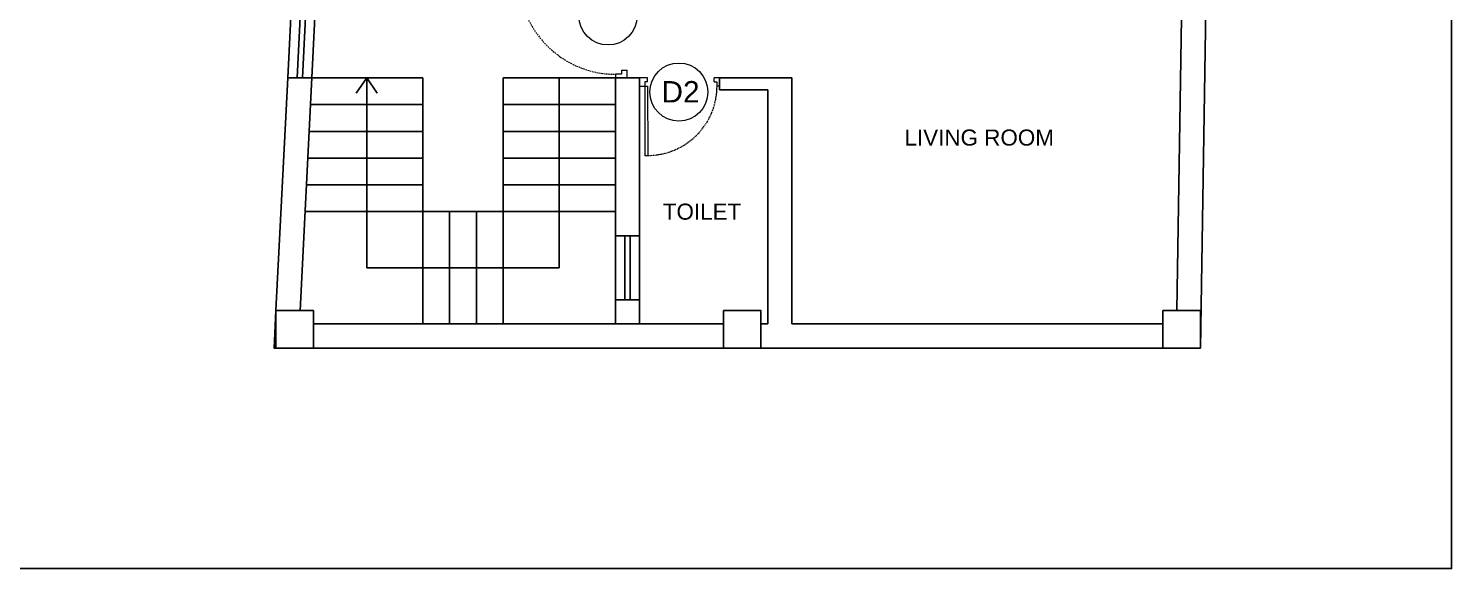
# Model space of a CAD drawing. Header units: inches. Extents: x -9985691 to 3643, y -3270716 to 4788.
# Drawn here: x -4985469 to -4984937, y -3264983 to -3264781 of the extents above; entities that cross this region are included whole.
import ezdxf

# ---------------------------------------------------------------- set-up
doc = ezdxf.new("R2010")
doc.units = ezdxf.units.IN
doc.header["$LTSCALE"] = 2
doc.header["$MEASUREMENT"] = 0
doc.linetypes.add('HIDDEN', pattern=[0.375, 0.25, -0.125])
doc.layers.get('0').update_dxf_attribs({"linetype": 'CONTINUOUS'})
for name, color, linetype, lineweight in [('Annotate-Lite.w', 177, 'CONTINUOUS', 9), ('Door-Window.w', 4, 'CONTINUOUS', 15), ('TEXT', 181, 'CONTINUOUS', 25)]:
    doc.layers.add(name, color=color, linetype=linetype, lineweight=lineweight)
doc.styles.add('arial.', font='arial.ttf')
doc.styles.add('gaurav', font='arial.ttf')

# ---------------------------------------------------------------- blocks, each defined once
blk = doc.blocks.new('3-0')
at = {"ltscale": 3}
for p, q in [((11063.05, 10097.68), (11065.97, 10099.9)), ((11065.25, 10097.81), (11066.71, 10098.92)), ((11065.97, 10099.9), (11066.71, 10098.92)), ((11063.05, 10097.68), (11064.53, 10095.73)), ((11065.99, 10096.84), (11064.53, 10095.73)), ((11065.99, 10096.84), (11065.25, 10097.81)), ((11085.5, 10074.13), (11110.32, 10092.96)), ((11086.24, 10073.15), (11111.05, 10091.97)), ((11111.05, 10091.97), (11110.32, 10092.96)), ((11084.04, 10073.02), (11082.57, 10071.91)), ((11082.57, 10071.91), (11084.79, 10068.98)), ((11084.04, 10073.02), (11084.78, 10072.04)), ((11084.78, 10072.04), (11086.24, 10073.15)), ((11084.79, 10068.98), (11087.72, 10071.2)), ((11086.24, 10073.15), (11085.5, 10074.13)), ((11087.72, 10071.2), (11086.24, 10073.15))]:
    blk.add_line(p, q, dxfattribs=at)
at = {"layer": 'Door-Window.w', "color": 9, "linetype": 'HIDDEN', "lineweight": 18}
blk.add_arc((11085.5, 10074.13), 31.16, 37.1906, 127.1465, dxfattribs=at)

msp = doc.modelspace()

# ---------------------------------------------------------------- linework, layer by layer
at = {"ltscale": 0.5}
for p, q in [((-4985372.14, -3264799.51), (-4985370.02, -3264757.55)), ((-4985368.64, -3264799.51), (-4985366.52, -3264757.58)), ((-4985366.63, -3264799.51), (-4985364.51, -3264757.58)), ((-4985363.13, -3264799.51), (-4985361.01, -3264757.58)), ((-4985039.56, -3264886.51), (-4985037.5, -3264757.55)), ((-4985363.13, -3264799.51), (-4985372.14, -3264799.51)), ((-4985363.13, -3264799.51), (-4985367.53, -3264886.51)), ((-4985363.13, -3264799.51), (-4985321.58, -3264799.51)), ((-4985342.58, -3264799.51), (-4985346.54, -3264805.19)), ((-4985342.58, -3264870.51), (-4985342.58, -3264799.51)), ((-4985342.58, -3264799.51), (-4985338.62, -3264805.19)), ((-4985321.58, -3264799.51), (-4985321.58, -3264849.51)), ((-4985291.58, -3264799.51), (-4985249.58, -3264799.51)), ((-4985291.58, -3264849.51), (-4985291.58, -3264799.51)), ((-4985270.58, -3264799.51), (-4985270.58, -3264870.51)), ((-4985249.58, -3264849.51), (-4985249.58, -3264799.51)), ((-4985249.58, -3264799.51), (-4985240.58, -3264799.51)), ((-4985240.58, -3264799.51), (-4985240.58, -3264891.51)), ((-4985210.58, -3264799.51), (-4985210.58, -3264804.01)), ((-4985183.58, -3264799.51), (-4985210.58, -3264799.51)), ((-4985183.58, -3264799.51), (-4985183.58, -3264891.51)), ((-4985210.58, -3264804.01), (-4985192.58, -3264804.01)), ((-4985192.58, -3264804.01), (-4985192.58, -3264891.51)), ((-4985363.64, -3264809.51), (-4985321.58, -3264809.51)), ((-4985291.58, -3264809.51), (-4985249.58, -3264809.51)), ((-4985364.14, -3264819.51), (-4985321.58, -3264819.51)), ((-4985291.58, -3264819.51), (-4985249.58, -3264819.51)), ((-4985364.65, -3264829.51), (-4985321.58, -3264829.51)), ((-4985291.58, -3264829.51), (-4985249.58, -3264829.51)), ((-4985365.15, -3264839.51), (-4985321.58, -3264839.51)), ((-4985291.58, -3264839.51), (-4985249.58, -3264839.51)), ((-4985365.66, -3264849.51), (-4985321.58, -3264849.51)), ((-4985321.58, -3264849.51), (-4985321.58, -3264891.51)), ((-4985321.58, -3264849.51), (-4985271.58, -3264849.51)), ((-4985311.58, -3264849.51), (-4985311.58, -3264891.51)), ((-4985301.58, -3264849.51), (-4985301.58, -3264891.51)), ((-4985291.58, -3264849.51), (-4985291.58, -3264891.51)), ((-4985291.58, -3264849.51), (-4985249.58, -3264849.51)), ((-4985249.58, -3264849.51), (-4985249.58, -3264891.51)), ((-4985249.58, -3264858.51), (-4985240.58, -3264858.51)), ((-4985246.08, -3264858.51), (-4985246.08, -3264882.51)), ((-4985244.08, -3264858.51), (-4985244.08, -3264882.51)), ((-4985270.58, -3264870.51), (-4985342.58, -3264870.51)), ((-4985249.58, -3264882.51), (-4985240.58, -3264882.51)), ((-4985362.54, -3264891.51), (-4985209.14, -3264891.51)), ((-4985195.14, -3264891.51), (-4985192.58, -3264891.51)), ((-4985183.58, -3264891.51), (-4985044.78, -3264891.51))]:
    msp.add_line(p, q, dxfattribs=at)
for points in [[(-4986027.68, -3264382.67), (-4984936.85, -3264382.67), (-4984936.85, -3264982.93), (-4986027.68, -3264982.93)], [(-4985376.54, -3264886.51), (-4985362.54, -3264886.51), (-4985362.54, -3264900.51), (-4985376.54, -3264900.51)], [(-4985209.14, -3264886.51), (-4985195.14, -3264886.51), (-4985195.14, -3264900.51), (-4985209.14, -3264900.51)], [(-4985044.78, -3264886.51), (-4985030.78, -3264886.51), (-4985030.78, -3264900.51), (-4985044.78, -3264900.51)]]:
    msp.add_lwpolyline(points, close=True, dxfattribs=at)
for points in [[(-4985376.54, -3264886.51), (-4985377.25, -3264900.51), (-4985030.78, -3264900.51), (-4985028.5, -3264757.55)], [(-4985372.14, -3264799.51), (-4985376.54, -3264886.51)]]:
    msp.add_lwpolyline(points, dxfattribs=at)
at = {"layer": 'Annotate-Lite.w', "ltscale": 0.005}
for centre in [(-4985252.33, -3264776.37), (-4985225.83, -3264804.84)]:
    msp.add_circle(centre, 10.86, dxfattribs=at)

# ---------------------------------------------------------------- block references
at = {"layer": 'Door-Window.w', "linetype": 'ByBlock'}
for p, xscale, yscale, zscale, rotation in [((-4967846.82, -3263205.3), 1.166422579271049, 1.166422578996165, 1.166422579228012, 142.8475757026006), ((-4986349.33, -3252372.14), 0.833158985154831, 0.8331589852459728, 0.8331589850765497, 232.847577047965)]:
    msp.add_blockref('3-0', p, dxfattribs=dict(at, xscale=xscale, yscale=yscale, zscale=zscale, rotation=rotation))

# ---------------------------------------------------------------- texts
at = {"layer": 'Annotate-Lite.w', "ltscale": 0.005, "insert": (-4985232.36, -3264808.73), "char_height": 8, "attachment_point": 7, "style": 'gaurav'}
msp.add_mtext_dynamic_manual_height_columns('D2', width=8, gutter_width=100, heights=[0], dxfattribs=at)
at = {"layer": 'TEXT', "lineweight": -2, "char_height": 6, "attachment_point": 5, "style": 'arial.'}
for s, width, insert in [('LIVING ROOM', 75.9721, (-4985113.5, -3264821.88)), ('TOILET', 45.7314, (-4985217.18, -3264849.57))]:
    msp.add_mtext_dynamic_manual_height_columns(s, width=width, gutter_width=30, heights=[0], dxfattribs=dict(at, insert=insert))

doc.saveas('drawing.dxf')
